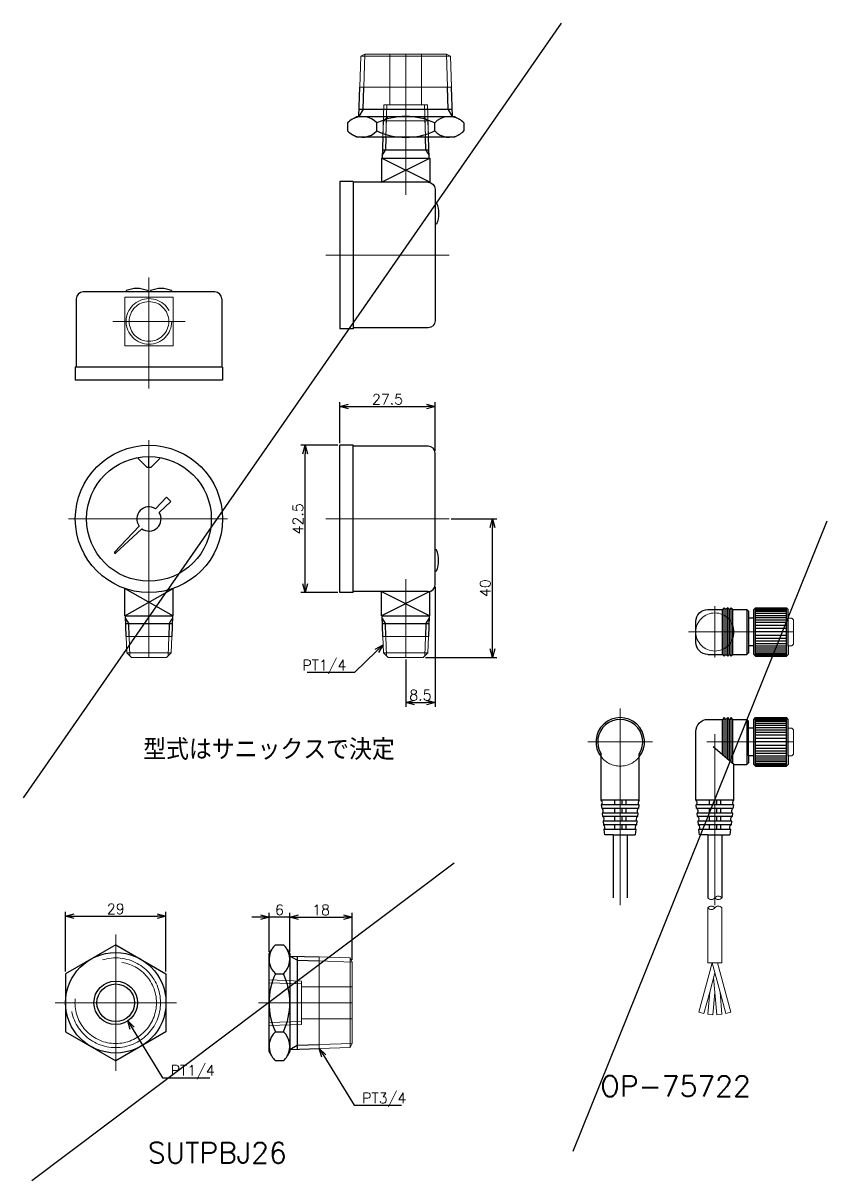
# Model space of a CAD drawing. Header units: millimetres. Extents: x -16130 to 36813, y -8099 to 27484.
# Drawn here: x 7500.1 to 7732, y 25886.2 to 26220.4 of the extents above; entities that cross this region are included whole.
import ezdxf
from ezdxf import colors
from ezdxf.entities.mleader import LeaderData, LeaderLine
from ezdxf.math import Vec2, Vec3

# ---------------------------------------------------------------- set-up
doc = ezdxf.new("R2010")
doc.units = ezdxf.units.MM
doc.header["$LTSCALE"] = 6
doc.header["$PDMODE"] = 99
doc.header["$PDSIZE"] = 1
doc.linetypes.add('CENTER2', pattern=[28.575, 19.05, -3.175, 3.175, -3.175])
doc.linetypes.add('HIDDEN', pattern=[9.525, 6.35, -3.175])
for name, color, linetype, lineweight in [('04_HIDDEN', 2, 'HIDDEN', 13), ('05_CENTER', 4, 'CENTER2', 13), ('08_DIM', 3, 'Continuous', 13)]:
    doc.layers.add(name, color=color, linetype=linetype, lineweight=lineweight)
doc.layers.add('10_DRAFT', color=8, linetype='Continuous', lineweight=0, plot=False)
doc.styles.add('KSS_TXT', font='txt.shx', dxfattribs={"bigfont": 'extfont2.shx'})
doc.styles.get("Standard").update_dxf_attribs({"font": 'txt.shx', "bigfont": 'extfont2.shx'})
doc.dimstyles.new('KSS_DIM', dxfattribs={"dimtxt": 3, "dimasz": 2.5, "dimexe": 1.25, "dimexo": 0.625, "dimtad": 1, "dimdsep": 46, "dimtxsty": 'KSS_TXT', "dimblk": 'OPEN30', "dimcen": 0, "dimazin": 2, "dimtfac": 0.75, "dimtmove": 0, "dimatfit": 3, "dimldrblk": 'OPEN30', "dimfxl": 1, "dimtolj": 1, "dimarcsym": 0})

# ---------------------------------------------------------------- blocks, each defined once
blk = doc.blocks.new('OP-75722a_1_1')
at = {"color": 0}
for p, q in [((0, 6.5), (0.5, 7)), ((0.5, -7), (0.5, 7)), ((9.5, 7), (0.5, 7)), ((0.5, 6.7), (9.5, 6.7)), ((9.5, -7), (9.5, 7)), ((10, 6.5), (9.5, 7)), ((16, 6.5), (16.5, 7)), ((16.5, -7), (16.5, 7)), ((16.5, 7), (17, 6.5)), ((17, 6.5), (17.5, 7)), ((17.5, -7), (17.5, 7)), ((17.5, 7), (18, 6.5)), ((18, 6.5), (18.5, 7)), ((18.5, -7), (18.5, 7)), ((18.5, 7), (19, 6.5)), ((0, 4), (0, 6.5)), ((0, -4), (0, 4)), ((0.5, 6.3), (9.5, 6.3)), ((0.5, 5.9), (9.5, 5.9)), ((0.5, 5.3), (9.5, 5.3)), ((0.5, 4.7), (9.5, 4.7)), ((0.5, 4.1), (9.5, 4.1)), ((0.5, 3.4), (9.5, 3.4)), ((10, -6.5), (10, 6.5)), ((10, 4), (11.5, 4)), ((11.5, 6), (12, 6.5)), ((11.5, 6), (11.5, -6)), ((12, 6.5), (12, -6.5)), ((16, 6.5), (12, 6.5)), ((16, -6.5), (16, 6.5)), ((17, -6.5), (17, 6.5)), ((18, 6.5), (18, -6.5)), ((19, -6.5), (19, 6.5)), ((23.2, 6.5), (19, 6.5)), ((0.5, 2.7), (9.5, 2.7)), ((0.5, 1.9), (9.5, 1.9)), ((0.5, 1), (9.5, 1)), ((0.5, 0), (9.5, 0)), ((26.7, -3), (26.7, 3)), ((0.5, -1), (9.5, -1)), ((0.5, -1.9), (9.5, -1.9)), ((0.5, -2.7), (9.5, -2.7)), ((0, -4), (0, -6.5)), ((0, -6.5), (0.5, -7)), ((0.5, -3.4), (9.5, -3.4)), ((0.5, -4.1), (9.5, -4.1)), ((0.5, -4.7), (9.5, -4.7)), ((0.5, -5.3), (9.5, -5.3)), ((0.5, -5.8), (9.5, -5.8)), ((0.5, -6.3), (9.5, -6.3)), ((10, -6.5), (9.5, -7)), ((10, -4), (11.5, -4)), ((11.5, -6), (12, -6.5)), ((16, -6.5), (12, -6.5)), ((16, -6.5), (16.5, -7)), ((16.5, -7), (17, -6.5)), ((17, -6.5), (17.5, -7)), ((17.5, -7), (18, -6.5)), ((18, -6.5), (18.5, -7)), ((18.5, -7), (19, -6.5)), ((23.2, -6.5), (19, -6.5)), ((0.5, -6.7), (9.5, -6.7)), ((9.5, -7), (0.5, -7))]:
    blk.add_line(p, q, dxfattribs=at)
for centre, start, end in [((23.2, 3), 359.9998, 90), ((23.2, -3), 270, 0.0002)]:
    blk.add_arc(centre, 3.5, start, end, dxfattribs=at)
at = {"layer": '04_HIDDEN', "color": 0}
blk.add_circle((21.2, 0), 5.5, dxfattribs=at)
at = {"layer": '05_CENTER', "color": 0}
for p, q in [((21.2, -7.4), (21.2, 7.4)), ((-1.5, 0), (28.83, 0))]:
    blk.add_line(p, q, dxfattribs=at)
at = {"layer": '10_DRAFT'}
for p, q in [((-1, 4), (-1.5, 3.5)), ((-1.5, -3.5), (-1.5, 3.5)), ((-1, 4), (0, 4)), ((-1, -4), (-1.5, -3.5)), ((-1, -4), (0, -4))]:
    blk.add_line(p, q, dxfattribs=at)
blk = doc.blocks.new('OP-75722b_1_1')
at = {"color": 0}
for p, q in [((0, 6.5), (0.5, 7)), ((0.5, -7), (0.5, 7)), ((9.5, 7), (0.5, 7)), ((0.5, 6.7), (9.5, 6.7)), ((9.5, -7), (9.5, 7)), ((10, 6.5), (9.5, 7)), ((16, 6.5), (16.5, 7)), ((16.5, -5.83), (16.5, 7)), ((16.5, 7), (17, 6.5)), ((17, 6.5), (17.5, 7)), ((17.5, -4.99), (17.5, 7)), ((17.5, 7), (18, 6.5)), ((18, 6.5), (18.5, 7)), ((18.5, -4.15), (18.5, 7)), ((18.5, 7), (19, 6.5)), ((0, 4), (0, 6.5)), ((0, -4), (0, 4)), ((0.5, 6.3), (9.5, 6.3)), ((0.5, 5.9), (9.5, 5.9)), ((0.5, 5.3), (9.5, 5.3)), ((0.5, 4.7), (9.5, 4.7)), ((0.5, 4.1), (9.5, 4.1)), ((0.5, 3.4), (9.5, 3.4)), ((10, 4), (10, 6.5)), ((10, -4), (10, 4)), ((10, 4), (11.5, 4)), ((11.5, 6), (12, 6.5)), ((11.5, 4), (11.5, 6)), ((11.5, -4), (11.5, 4)), ((12, 6.5), (12, -6.5)), ((16, 6.5), (12, 6.5)), ((16, -6.25), (16, 6.5)), ((17, -5.41), (17, 6.5)), ((18, 6.5), (18, -4.57)), ((19, -3.73), (19, 6.5)), ((23.2, 6.5), (19, 6.5)), ((0.5, 2.7), (9.5, 2.7)), ((0.5, 1.9), (9.5, 1.9)), ((0.5, 1), (9.5, 1)), ((0.5, 0), (9.5, 0)), ((26.7, -16.8), (26.7, 3.01)), ((0.5, -1), (9.5, -1)), ((0.5, -1.9), (9.5, -1.9)), ((0.5, -2.7), (9.5, -2.7)), ((15.7, -6.5), (21.73, -1.44)), ((0, -4), (0, -6.5)), ((0, -6.5), (0.5, -7)), ((0.5, -3.4), (9.5, -3.4)), ((0.5, -4.1), (9.5, -4.1)), ((0.5, -4.7), (9.5, -4.7)), ((0.5, -5.3), (9.5, -5.3)), ((0.5, -5.8), (9.5, -5.8)), ((0.5, -6.3), (9.5, -6.3)), ((10, -6.5), (9.5, -7)), ((10, -4), (11.5, -4)), ((10, -6.5), (10, -4)), ((11.5, -4), (11.5, -6)), ((11.5, -6), (12, -6.5)), ((15.7, -6.5), (12, -6.5)), ((15.7, -16.8), (15.7, -6.5)), ((0.5, -6.7), (9.5, -6.7)), ((9.5, -7), (0.5, -7)), ((15.7, -16.8), (26.7, -16.8)), ((15.86, -18.18), (26.56, -18.18)), ((15.86, -18.18), (15.97, -19.18)), ((15.97, -19.18), (26.45, -19.18)), ((19.55, -16.8), (19.55, -18.18)), ((19.55, -19.18), (19.55, -20.55)), ((20.7, -16.8), (20.7, -18.18)), ((20.7, -19.18), (20.7, -20.55)), ((22.85, -16.8), (22.85, -18.18)), ((22.85, -19.18), (22.85, -20.55)), ((26.45, -19.18), (26.56, -18.18)), ((16.13, -20.55), (26.31, -20.55)), ((16.13, -20.55), (16.25, -21.55)), ((16.25, -21.55), (26.2, -21.55)), ((16.4, -22.92), (26.06, -22.92)), ((16.4, -22.92), (16.52, -23.92)), ((19.55, -21.55), (19.55, -22.92)), ((20.7, -21.55), (20.7, -22.92)), ((22.85, -21.55), (22.85, -22.92)), ((25.95, -23.92), (26.06, -22.92)), ((26.2, -21.55), (26.31, -20.55)), ((16.52, -23.92), (25.95, -23.92)), ((16.68, -25.3), (25.81, -25.3)), ((16.68, -25.3), (16.85, -26.8)), ((19.55, -23.92), (19.55, -25.3)), ((20.7, -23.92), (20.7, -25.3)), ((22.85, -23.92), (22.85, -25.3)), ((25.65, -26.8), (25.81, -25.3)), ((19.2, -26.8), (16.85, -26.8)), ((19.2, -26.8), (19.2, -45)), ((23.2, -26.8), (19.2, -26.8)), ((23.2, -26.8), (23.2, -45)), ((23.2, -26.8), (25.65, -26.8))]:
    blk.add_line(p, q, dxfattribs=at)
for centre, radius, start, end in [((23.2, 3), 3.5, 359.9998, 90), ((15.06, -17.57), 1, 322.7692, 50.3512), ((15.34, -19.94), 1, 322.7692, 50.3512), ((27.1, -19.94), 1, 130.2745, 217.7373), ((27.35, -17.56), 1, 130.2745, 217.7373), ((15.61, -22.32), 1, 322.7692, 50.3512), ((26.85, -22.31), 1, 130.2745, 217.7373), ((15.88, -24.69), 1, 322.7692, 50.3512), ((26.6, -24.69), 1, 130.2745, 217.7373)]:
    blk.add_arc(centre, radius, start, end, dxfattribs=at)
at = {"layer": '05_CENTER', "color": 0}
for p, q in [((-1.5, 0), (23.55, 0)), ((21.2, -47.12), (21.2, 2.18))]:
    blk.add_line(p, q, dxfattribs=at)
at = {"layer": '10_DRAFT'}
for p, q in [((-1, 4), (-1.5, 3.5)), ((-1.5, -3.5), (-1.5, 3.5)), ((-1, 4), (0, 4)), ((-1, -4), (-1.5, -3.5)), ((-1, -4), (0, -4))]:
    blk.add_line(p, q, dxfattribs=at)
blk = doc.blocks.new('_Open30')
at = {"color": 0, "linetype": 'ByBlock', "lineweight": -2}
for p, q in [((-1, 0.27), (0, 0)), ((0, 0), (-1, -0.27)), ((0, 0), (-1, 0))]:
    blk.add_line(p, q, dxfattribs=at)
blk = doc.blocks.new('*D2625')
at = {"layer": '08_DIM', "color": 0, "lineweight": -2, "transparency": 16777216}
for p, q in [((7568.53, 25962.32), (7566.03, 25962.32)), ((7571.03, 25952.35), (7571.03, 25963.57)), ((7577.03, 25962.32), (7571.03, 25962.32)), ((7577.03, 25952.35), (7577.03, 25963.57)), ((7579.53, 25962.32), (7582.03, 25962.32))]:
    blk.add_line(p, q, dxfattribs=at)
at = {"layer": 'Defpoints', "color": 0, "transparency": 16777216}
for p in [(7571.03, 25962.32), (7571.03, 25951.72), (7577.03, 25951.72)]:
    blk.add_point(p, dxfattribs=at)
at = {"layer": '08_DIM', "color": 0, "lineweight": -2, "transparency": 16777216, "xscale": 2.5, "yscale": 2.5, "zscale": 2.5}
blk.add_blockref('_Open30', (7571.03, 25962.32), dxfattribs=at)
at = {"layer": '08_DIM', "color": 0, "lineweight": -2, "transparency": 16777216, "xscale": 2.5, "yscale": 2.5, "zscale": 2.5, "rotation": 180}
blk.add_blockref('_Open30', (7577.03, 25962.32), dxfattribs=at)
at = {"layer": '08_DIM', "color": 0, "transparency": 16777216, "insert": (7574.03, 25964.44), "char_height": 3, "attachment_point": 5, "style": 'KSS_TXT'}
blk.add_mtext('\\A1;6', dxfattribs=at)
blk = doc.blocks.new('*D2626')
at = {"layer": '08_DIM', "color": 0, "lineweight": -2, "transparency": 16777216}
for p, q in [((7577.03, 25952.35), (7577.03, 25963.57)), ((7579.53, 25962.32), (7592.53, 25962.32)), ((7595.03, 25950.02), (7595.03, 25963.57))]:
    blk.add_line(p, q, dxfattribs=at)
at = {"layer": 'Defpoints', "color": 0, "transparency": 16777216}
for p in [(7595.03, 25962.32), (7577.03, 25951.72), (7595.03, 25949.4)]:
    blk.add_point(p, dxfattribs=at)
at = {"layer": '08_DIM', "color": 0, "lineweight": -2, "transparency": 16777216, "xscale": 2.5, "yscale": 2.5, "zscale": 2.5, "rotation": 180}
blk.add_blockref('_Open30', (7577.03, 25962.32), dxfattribs=at)
at = {"layer": '08_DIM', "color": 0, "lineweight": -2, "transparency": 16777216, "xscale": 2.5, "yscale": 2.5, "zscale": 2.5}
blk.add_blockref('_Open30', (7595.03, 25962.32), dxfattribs=at)
at = {"layer": '08_DIM', "color": 0, "transparency": 16777216, "insert": (7586.03, 25964.44), "char_height": 3, "attachment_point": 5, "style": 'KSS_TXT'}
blk.add_mtext('\\A1;18', dxfattribs=at)
blk = doc.blocks.new('*D2627')
at = {"layer": '08_DIM', "color": 0, "lineweight": -2, "transparency": 16777216}
for p, q in [((7512.28, 25946.63), (7512.28, 25963.86)), ((7541.28, 25946.63), (7541.28, 25963.86)), ((7514.78, 25962.61), (7538.78, 25962.61))]:
    blk.add_line(p, q, dxfattribs=at)
at = {"layer": 'Defpoints', "color": 0, "transparency": 16777216}
for p in [(7541.28, 25962.61), (7512.28, 25946.01), (7541.28, 25946.01)]:
    blk.add_point(p, dxfattribs=at)
at = {"layer": '08_DIM', "color": 0, "lineweight": -2, "transparency": 16777216, "xscale": 2.5, "yscale": 2.5, "zscale": 2.5, "rotation": 180}
blk.add_blockref('_Open30', (7512.28, 25962.61), dxfattribs=at)
at = {"layer": '08_DIM', "color": 0, "lineweight": -2, "transparency": 16777216, "xscale": 2.5, "yscale": 2.5, "zscale": 2.5}
blk.add_blockref('_Open30', (7541.28, 25962.61), dxfattribs=at)
at = {"layer": '08_DIM', "color": 0, "transparency": 16777216, "insert": (7526.78, 25964.73), "char_height": 3, "attachment_point": 5, "style": 'KSS_TXT'}
blk.add_mtext('\\A1;29', dxfattribs=at)
blk = doc.blocks.new('SGPPBJ26a_1_1')
at = {"color": 0}
for p, q in [((-12.64, 16.74), (-10.3, 16.74)), ((-14.47, 14.08), (-13.71, 15.41)), ((-14.47, -14.08), (-14.47, 14.08)), ((-9.23, 15.41), (-8.47, 14.08)), ((-8.47, 14.08), (-8.47, -14.08)), ((-6.34, 12.26), (-8.47, 13.49)), ((-8.47, 13.49), (0, 13.22)), ((-6.34, 13.42), (-6.34, -13.42)), ((-6.34, 12.26), (0, 12.06)), ((-12.64, 8.37), (-10.3, 8.37)), ((-12.64, -8.37), (-10.3, -8.37)), ((-8.47, -13.49), (-6.34, -12.26)), ((-8.47, -13.49), (0, -13.22)), ((-6.34, -12.26), (0, -12.06)), ((-13.71, -15.41), (-14.47, -14.08)), ((-8.47, -14.08), (-9.23, -15.41)), ((-10.3, -16.74), (-12.64, -16.74))]:
    blk.add_line(p, q, dxfattribs=at)
for centre, radius, start, end in [((-8.77, 12.56), 5.7, 132.7344, 150), ((-14.17, 12.56), 5.7, 30, 47.2656), ((-8.77, 12.56), 5.7, 150, 227.2656), ((-14.17, 12.56), 5.7, 312.7344, 30), ((5.58, 0), 20.05, 155.318, 204.682), ((-28.52, 0), 20.05, 335.318, 24.682), ((-8.77, -12.56), 5.7, 132.7344, 210), ((-14.17, -12.56), 5.7, 330, 47.2656), ((-8.77, -12.56), 5.7, 210, 227.2656), ((-14.17, -12.56), 5.7, 312.7344, 330)]:
    blk.add_arc(centre, radius, start, end, dxfattribs=at)
at = {"layer": '04_HIDDEN', "color": 0}
for p, q in [((-14.47, 6.58), (-5.07, 6.28)), ((-14.47, 5.72), (-5.07, 5.43)), ((-5.07, 6.28), (-5.07, -6.28)), ((-5.07, 4.6), (9.53, 4.6)), ((-5.07, -5.43), (-14.47, -5.72)), ((-5.07, -6.28), (-14.47, -6.58)), ((-5.07, -4.6), (9.53, -4.6))]:
    blk.add_line(p, q, dxfattribs=at)
at = {"layer": '05_CENTER', "color": 0}
blk.add_line((-17.47, 0), (9.53, 0), dxfattribs=at)
at = {"layer": '10_DRAFT'}
for p, q in [((0, 13.22), (8.92, 12.94)), ((0, 13.22), (0, -13.22)), ((0, 12.06), (9.53, 11.76)), ((9.53, 11.76), (8.92, 12.94)), ((8.92, 12.94), (8.92, -12.94)), ((9.53, -11.76), (9.53, 11.76)), ((0, -12.06), (9.53, -11.76)), ((0, -13.22), (8.92, -12.94)), ((9.53, -11.76), (8.92, -12.94))]:
    blk.add_line(p, q, dxfattribs=at)
blk = doc.blocks.new('SGPPBJ26b_1_1')
at = {"color": 0}
for p, q in [((0, 16.74), (-14.5, 8.37)), ((0, 16.74), (14.5, 8.37)), ((-14.5, 8.37), (-14.5, -8.37)), ((14.5, 8.37), (14.5, -8.37)), ((-14.5, -8.37), (0, -16.74)), ((14.5, -8.37), (0, -16.74))]:
    blk.add_line(p, q, dxfattribs=at)
for radius in [14.5, 6.28, 5.43]:
    blk.add_circle((0, 0), radius, dxfattribs=at)
at = {"layer": '04_HIDDEN', "color": 0}
for radius in [12.94, 11.76]:
    blk.add_circle((0, 0), radius, dxfattribs=at)
at = {"layer": '05_CENTER', "color": 0}
for p, q in [((0, -19.66), (0, 19.66)), ((-17.5, 0), (17.5, 0))]:
    blk.add_line(p, q, dxfattribs=at)
blk = doc.blocks.new('*D2628')
at = {"layer": '08_DIM', "color": 0, "lineweight": -2, "transparency": 16777216}
for p, q in [((7591.45, 26099.17), (7591.45, 26110.95)), ((7618.95, 26096.92), (7618.95, 26110.95)), ((7593.95, 26109.7), (7616.45, 26109.7))]:
    blk.add_line(p, q, dxfattribs=at)
at = {"layer": 'Defpoints', "color": 0, "transparency": 16777216}
for p in [(7618.95, 26109.7), (7591.45, 26098.55), (7618.95, 26096.3)]:
    blk.add_point(p, dxfattribs=at)
at = {"layer": '08_DIM', "color": 0, "lineweight": -2, "transparency": 16777216, "xscale": 2.5, "yscale": 2.5, "zscale": 2.5, "rotation": 180}
blk.add_blockref('_Open30', (7591.45, 26109.7), dxfattribs=at)
at = {"layer": '08_DIM', "color": 0, "lineweight": -2, "transparency": 16777216, "xscale": 2.5, "yscale": 2.5, "zscale": 2.5}
blk.add_blockref('_Open30', (7618.95, 26109.7), dxfattribs=at)
at = {"layer": '08_DIM', "color": 0, "transparency": 16777216, "insert": (7605.2, 26111.83), "char_height": 3, "attachment_point": 5, "style": 'KSS_TXT'}
blk.add_mtext('\\A1;27.5', dxfattribs=at)
blk = doc.blocks.new('*D2629')
at = {"layer": '08_DIM', "color": 0, "lineweight": -2, "transparency": 16777216}
for p, q in [((7623.58, 26077.3), (7636.78, 26077.3)), ((7635.53, 26039.8), (7635.53, 26074.8)), ((7616.13, 26037.3), (7636.78, 26037.3))]:
    blk.add_line(p, q, dxfattribs=at)
at = {"layer": 'Defpoints', "color": 0, "transparency": 16777216}
for p in [(7622.95, 26077.3), (7635.53, 26077.3), (7615.5, 26037.3)]:
    blk.add_point(p, dxfattribs=at)
at = {"layer": '08_DIM', "color": 0, "lineweight": -2, "transparency": 16777216, "xscale": 2.5, "yscale": 2.5, "zscale": 2.5}
for p, rotation in [((7635.53, 26077.3), 90), ((7635.53, 26037.3), 270)]:
    blk.add_blockref('_Open30', p, dxfattribs=dict(at, rotation=rotation))
at = {"layer": '08_DIM', "color": 0, "transparency": 16777216, "insert": (7633.41, 26057.3), "char_height": 3, "attachment_point": 5, "rotation": 90, "style": 'KSS_TXT'}
blk.add_mtext('\\A1;40', dxfattribs=at)
blk = doc.blocks.new('*D2630')
at = {"layer": '08_DIM', "color": 0, "lineweight": -2, "transparency": 16777216}
for p, q in [((7618.95, 26057.67), (7618.95, 26023.05)), ((7610.45, 26036.67), (7610.45, 26023.05)), ((7612.95, 26024.3), (7616.45, 26024.3))]:
    blk.add_line(p, q, dxfattribs=at)
at = {"layer": 'Defpoints', "color": 0, "transparency": 16777216}
for p in [(7618.95, 26058.3), (7610.45, 26037.3), (7618.95, 26024.3)]:
    blk.add_point(p, dxfattribs=at)
at = {"layer": '08_DIM', "color": 0, "lineweight": -2, "transparency": 16777216, "xscale": 2.5, "yscale": 2.5, "zscale": 2.5, "rotation": 180}
blk.add_blockref('_Open30', (7610.45, 26024.3), dxfattribs=at)
at = {"layer": '08_DIM', "color": 0, "lineweight": -2, "transparency": 16777216, "xscale": 2.5, "yscale": 2.5, "zscale": 2.5}
blk.add_blockref('_Open30', (7618.95, 26024.3), dxfattribs=at)
at = {"layer": '08_DIM', "color": 0, "transparency": 16777216, "insert": (7614.7, 26026.43), "char_height": 3, "attachment_point": 5, "style": 'KSS_TXT'}
blk.add_mtext('\\A1;8.5', dxfattribs=at)
blk = doc.blocks.new('*D2631')
at = {"layer": '08_DIM', "color": 0, "lineweight": -2, "transparency": 16777216}
for p, q in [((7590.83, 26098.55), (7580.23, 26098.55)), ((7581.48, 26058.55), (7581.48, 26096.05)), ((7590.83, 26056.05), (7580.23, 26056.05))]:
    blk.add_line(p, q, dxfattribs=at)
at = {"layer": 'Defpoints', "color": 0, "transparency": 16777216}
for p in [(7581.48, 26098.55), (7591.45, 26098.55), (7591.45, 26056.05)]:
    blk.add_point(p, dxfattribs=at)
at = {"layer": '08_DIM', "color": 0, "lineweight": -2, "transparency": 16777216, "xscale": 2.5, "yscale": 2.5, "zscale": 2.5}
for p, rotation in [((7581.48, 26098.55), 90), ((7581.48, 26056.05), 270)]:
    blk.add_blockref('_Open30', p, dxfattribs=dict(at, rotation=rotation))
at = {"layer": '08_DIM', "color": 0, "transparency": 16777216, "insert": (7579.35, 26077.3), "char_height": 3, "attachment_point": 5, "rotation": 90, "style": 'KSS_TXT'}
blk.add_mtext('\\A1;42.5', dxfattribs=at)
blk = doc.blocks.new('GA46-＊＊-02a_1_1')
at = {"color": 0}
for p, q in [((-15.2, 55.24), (-19, 55.24)), ((-19, 12.74), (-19, 55.24)), ((-15.2, 12.74), (-15.2, 55.24)), ((6.5, 54.99), (-15.2, 54.99)), ((8.5, 14.99), (8.5, 52.99)), ((8.9, 25.03), (8.5, 25.06)), ((8.9, 18.95), (8.5, 18.92)), ((-15.2, 12.74), (-19, 12.74)), ((6.5, 12.99), (-15.2, 12.99)), ((-7, 5.99), (-7, 12.99)), ((7, 12.99), (-7, 5.99)), ((-7, 12.99), (7, 5.99)), ((7, 5.99), (7, 13.05)), ((-7, 5.99), (7, 5.99)), ((-6.58, 0), (-6.77, 5.99)), ((-6.74, 5.26), (-5.84, 3.69)), ((6.69, 3.69), (-6.69, 3.69)), ((-5.72, 0), (-5.84, 3.69)), ((5.84, 3.69), (5.72, 0)), ((5.84, 3.69), (6.74, 5.26)), ((6.77, 5.99), (6.58, 0))]:
    blk.add_line(p, q, dxfattribs=at)
for centre, radius, start, end in [((6.5, 52.99), 2, 0, 90), ((1.52, 21.99), 7.98, 337.6434, 22.3565), ((6.5, 14.99), 2, 270, 0)]:
    blk.add_arc(centre, radius, start, end, dxfattribs=at)
at = {"layer": '05_CENTER', "color": 0}
for p, q in [((-23, 33.99), (12.5, 33.99)), ((0, -6.01), (0, 16.57))]:
    blk.add_line(p, q, dxfattribs=at)
at = {"layer": '10_DRAFT'}
for p, q in [((-6.58, 0), (6.58, 0)), ((5.72, 0), (5.55, -5.54)), ((6.58, 0), (6.43, -4.71)), ((-6.43, -4.71), (-6.58, 0)), ((-5.55, -5.54), (-5.72, 0)), ((-5.05, -6.01), (-6.43, -4.71)), ((6.43, -4.71), (-6.43, -4.71)), ((5.05, -6.01), (-5.05, -6.01)), ((6.43, -4.71), (5.05, -6.01))]:
    blk.add_line(p, q, dxfattribs=at)
blk = doc.blocks.new('GA46-＊＊-02b_1_1')
at = {"color": 0}
for p, q in [((-3, 51.29), (-3, 51.74)), ((-0.5, 48.79), (-3, 51.29)), ((0, 48.79), (0, 51.99)), ((3, 51.29), (0.5, 48.79)), ((3, 51.74), (3, 51.29)), ((0, 48.79), (-0.5, 48.79)), ((0.5, 48.79), (0, 48.79)), ((1.88, 36.94), (5.02, 40.28)), ((6.29, 39.01), (5.02, 40.28)), ((2.95, 35.87), (6.29, 39.01)), ((-9.9, 24.37), (-2.82, 31.92)), ((-9.62, 24.09), (-2.07, 31.17)), ((-7, 5.99), (-7, 13.93)), ((-7, 5.99), (7, 13.93)), ((-7, 13.93), (7, 5.99)), ((7, 5.99), (7, 13.93)), ((-7, 5.99), (7, 5.99)), ((-6.58, 0), (-6.77, 5.99)), ((-6.74, 5.26), (-5.84, 3.69)), ((6.69, 3.69), (-6.69, 3.69)), ((-5.72, 0), (-5.84, 3.69)), ((5.84, 3.69), (5.72, 0)), ((5.84, 3.69), (6.74, 5.26)), ((6.77, 5.99), (6.58, 0))]:
    blk.add_line(p, q, dxfattribs=at)
for radius in [21.25, 18]:
    blk.add_circle((0, 33.99), radius, dxfattribs=at)
for centre, radius, start, end in [((0, 33.99), 3.5, 57.4218, 216.2565), ((0, 33.99), 3.5, 233.7435, 32.5782), ((-9.76, 24.23), 0.2, 135, 315)]:
    blk.add_arc(centre, radius, start, end, dxfattribs=at)
at = {"layer": '05_CENTER', "color": 0}
for p, q in [((0, 56.74), (0, -6.01)), ((-23.24, 33.99), (22.62, 33.99))]:
    blk.add_line(p, q, dxfattribs=at)
at = {"layer": '10_DRAFT'}
for p, q in [((-6.58, 0), (6.58, 0)), ((5.72, 0), (5.55, -5.54)), ((6.58, 0), (6.43, -4.71)), ((-6.43, -4.71), (-6.58, 0)), ((-5.55, -5.54), (-5.72, 0)), ((-5.05, -6.01), (-6.43, -4.71)), ((6.43, -4.71), (-6.43, -4.71)), ((5.05, -6.01), (-5.05, -6.01)), ((6.43, -4.71), (5.05, -6.01))]:
    blk.add_line(p, q, dxfattribs=at)
blk = doc.blocks.new('GA46-＊＊-02c_1_1')
at = {"color": 0}
for p, q in [((19, 8.5), (-19, 8.5)), ((-6.54, 8.9), (-6.57, 8.5)), ((-0.46, 8.9), (-0.43, 8.5)), ((0.46, 8.9), (0.43, 8.5)), ((6.54, 8.9), (6.57, 8.5)), ((-21, 6.5), (-21, -13.2)), ((21, 6.5), (21, -13.2)), ((-21.25, -13.2), (-21.25, -17)), ((21.25, -13.2), (-21.25, -13.2)), ((21.25, -13.2), (21.25, -17)), ((21.25, -17), (-21.25, -17))]:
    blk.add_line(p, q, dxfattribs=at)
for centre, radius, start, end in [((-19, 6.5), 2, 90, 180), ((-3.5, 1.52), 7.98, 67.6434, 112.3565), ((3.5, 1.52), 7.98, 67.6434, 112.3565), ((19, 6.5), 2, 0, 90)]:
    blk.add_arc(centre, radius, start, end, dxfattribs=at)
at = {"layer": '04_HIDDEN', "color": 0}
blk.add_lwpolyline([(-7, 7), (7, 7), (7, -7), (-7, -7)], close=True, dxfattribs=at)
for radius in [6.58, 5.72]:
    blk.add_circle((0, 0), radius, dxfattribs=at)
at = {"layer": '05_CENTER', "color": 0}
for p, q in [((0, -19.32), (0, 12.7)), ((-10.41, 0), (10.41, 0))]:
    blk.add_line(p, q, dxfattribs=at)
blk = doc.blocks.new('OP-75722c_1_1')
at = {"color": 0}
for p, q in [((-5.5, -16.8), (-5.5, -3.46)), ((5.5, -16.8), (5.5, -3.46)), ((5.5, -16.8), (-5.5, -16.8)), ((5.34, -18.18), (-5.36, -18.18)), ((-5.25, -19.18), (-5.36, -18.18)), ((5.23, -19.18), (-5.25, -19.18)), ((-1.65, -16.8), (-1.65, -18.18)), ((-1.65, -19.18), (-1.65, -20.55)), ((0.5, -16.8), (0.5, -18.18)), ((0.5, -19.18), (0.5, -20.55)), ((1.65, -16.8), (1.65, -18.18)), ((1.65, -19.18), (1.65, -20.55)), ((5.34, -18.18), (5.23, -19.18)), ((5.07, -20.55), (-5.11, -20.55)), ((-5, -21.55), (-5.11, -20.55)), ((4.95, -21.55), (-5, -21.55)), ((4.8, -22.92), (-4.86, -22.92)), ((-4.75, -23.92), (-4.86, -22.92)), ((-1.65, -21.55), (-1.65, -22.92)), ((0.5, -21.55), (0.5, -22.92)), ((1.65, -21.55), (1.65, -22.92)), ((4.8, -22.92), (4.68, -23.92)), ((5.07, -20.55), (4.95, -21.55)), ((4.68, -23.92), (-4.75, -23.92)), ((4.52, -25.3), (-4.61, -25.3)), ((-4.45, -26.8), (-4.61, -25.3)), ((-1.65, -23.92), (-1.65, -25.3)), ((0.5, -23.92), (0.5, -25.3)), ((1.65, -23.92), (1.65, -25.3)), ((4.52, -25.3), (4.35, -26.8)), ((-2, -26.8), (-4.45, -26.8)), ((-2, -26.8), (-2, -45)), ((-2, -26.8), (2, -26.8)), ((2, -26.8), (2, -45)), ((2, -26.8), (4.35, -26.8))]:
    blk.add_line(p, q, dxfattribs=at)
for centre, radius, start, end in [((0, 0), 7, 321.7868, 218.2132), ((0, 0), 6.5, 327.7958, 212.2042), ((-6.15, -17.56), 1, 322.2627, 49.7255), ((-5.9, -19.94), 1, 322.2627, 49.7255), ((5.86, -19.94), 1, 129.6488, 217.2308), ((6.14, -17.57), 1, 129.6488, 217.2308), ((-5.65, -22.31), 1, 322.2627, 49.7255), ((5.59, -22.32), 1, 129.6488, 217.2308), ((-5.4, -24.69), 1, 322.2627, 49.7255), ((5.32, -24.69), 1, 129.6488, 217.2308)]:
    blk.add_arc(centre, radius, start, end, dxfattribs=at)
at = {"layer": '04_HIDDEN', "color": 0}
blk.add_arc((0, 0), 7, 218.2132, 321.7868, dxfattribs=at)
at = {"layer": '05_CENTER', "color": 0}
for p, q in [((0, -47.12), (0, 9.59)), ((9.36, 0), (-9.36, 0))]:
    blk.add_line(p, q, dxfattribs=at)

msp = doc.modelspace()

# ---------------------------------------------------------------- linework, layer by layer
for p, q in [((7655.34501, 26220.38953), (7500.07541, 25996.80754)), ((7731.97472, 26076.63982), (7658.69222, 25894.72379)), ((7624.46097, 25977.93691), (7502.5705, 25886.23634))]:
    msp.add_line(p, q)
at = {"layer": '10_DRAFT'}
for p, q in [((7697.66271, 25949.20718), (7697.66271, 25965.02809)), ((7701.66271, 25949.20718), (7701.66271, 25965.02809)), ((7698.88626, 25949.20718), (7695.05598, 25934.91241)), ((7698.88626, 25949.20718), (7697.66271, 25949.20718)), ((7698.88626, 25949.20718), (7701.15701, 25940.73263)), ((7698.88626, 25949.20718), (7700.43917, 25949.20718)), ((7704.26944, 25934.91241), (7700.43917, 25949.20718)), ((7700.43917, 25949.20718), (7701.66271, 25949.20718)), ((7698.16842, 25940.73263), (7699.66271, 25946.30941)), ((7699.28628, 25944.90454), (7699.66271, 25940.6019)), ((7698.16842, 25940.73263), (7696.50487, 25934.52418)), ((7698.16842, 25940.73263), (7697.60823, 25934.32963)), ((7699.10252, 25934.1989), (7699.66271, 25940.6019)), ((7699.66271, 25940.6019), (7700.2229, 25934.1989)), ((7701.7172, 25934.32963), (7701.15701, 25940.73263)), ((7701.15701, 25940.73263), (7702.82056, 25934.52418)), ((7695.05598, 25934.91241), (7696.50487, 25934.52418)), ((7697.60823, 25934.32963), (7699.10252, 25934.1989)), ((7700.2229, 25934.1989), (7701.7172, 25934.32963)), ((7702.82056, 25934.52418), (7704.26944, 25934.91241))]:
    msp.add_line(p, q, dxfattribs=at)
for centre, start, end in [((7698.66271, 25968.6907), 216.8698976, 323.1301024), ((7700.66271, 25967.1907), 36.8698976, 143.1301024), ((7700.66271, 25968.6907), 216.8698976, 323.1301024), ((7698.66271, 25964.27809), 36.8698976, 143.1301024), ((7698.66271, 25965.77809), 216.8698976, 323.1301024), ((7700.66271, 25964.27809), 36.8698976, 143.1301024)]:
    msp.add_arc(centre, 1.25, start, end, dxfattribs=at)

# ---------------------------------------------------------------- block references
at = {"color": 4, "rotation": 90}
msp.add_blockref('SGPPBJ26a_1_1', (7610.45225, 26201.91208), dxfattribs=at)
at = {"color": 4, "xscale": -1, "rotation": 180}
msp.add_blockref('GA46-＊＊-02a_1_1', (7610.45225, 26187.44208), dxfattribs=at)
at = {"color": 4}
for name, p in [('GA46-＊＊-02c_1_1', (7536.37194, 26134.29867)), ('GA46-＊＊-02b_1_1', (7536.37194, 26043.30867)), ('GA46-＊＊-02a_1_1', (7610.45225, 26043.30867)), ('OP-75722c_1_1', (7672.3557, 26012.93724)), ('SGPPBJ26b_1_1', (7526.7826, 25937.63677)), ('SGPPBJ26a_1_1', (7585.49704, 25937.63677))]:
    msp.add_blockref(name, p, dxfattribs=at)
at = {"color": 4, "xscale": -1}
for name, p in [('OP-75722a_1_1', (7720.86266, 26044.66406)), ('OP-75722b_1_1', (7720.86266, 26012.93724))]:
    msp.add_blockref(name, p, dxfattribs=at)

# ---------------------------------------------------------------- texts
at = {"color": 0, "style": 'KSS_TXT'}
for s, p in [('型式はサニックスで決定', (7534.6987, 26007.73545)), ('OP-75722', (7666.58192, 25910.57387)), ('SUTPBJ26', (7536.01941, 25891.33261))]:
    msp.add_text(s, height=6, dxfattribs=at).set_placement(p)

# ---------------------------------------------------------------- dimensions: what is measured, and where the dimension line sits
at = {"layer": '08_DIM'}
for base, p1, p2, picture, middle in [((7618.95225, 26109.70186), (7591.45225, 26098.54867), (7618.95225, 26096.29867), '*D2628', (7605.20225, 26111.82894)), ((7618.95225, 26024.3), (7610.45224, 26037.29867), (7618.95225, 26058.29867), '*D2630', (7614.70224, 26026.42708)), ((7541.2826, 25962.60775), (7512.2826, 25946.00834), (7541.2826, 25946.00834), '*D2627', (7526.7826, 25964.73275)), ((7571.02704, 25962.31803), (7577.02704, 25951.72112), (7571.02704, 25951.72112), '*D2625', (7574.02704, 25964.44303)), ((7595.02704, 25962.31803), (7577.02704, 25951.72112), (7595.02704, 25949.39745), '*D2626', (7586.02704, 25964.44303))]:
    dim = msp.add_linear_dim(base=base, p1=p1, p2=p2, dimstyle='KSS_DIM', override={"dimscale": 1}, dxfattribs=at)
    dim.commit()
    dim.dimension.update_dxf_attribs({"geometry": picture, "text_midpoint": middle})
for base, p1, p2, picture, middle in [((7581.47753, 26098.54867), (7591.45225, 26056.04867), (7591.45225, 26098.54867), '*D2631', (7579.35045, 26077.29867)), ((7635.53083, 26077.29867), (7615.50064, 26037.29867), (7622.9544, 26077.29867), '*D2629', (7633.40583, 26057.29867))]:
    dim = msp.add_linear_dim(base=base, p1=p1, p2=p2, angle=90, dimstyle='KSS_DIM', override={"dimscale": 1}, dxfattribs=at)
    dim.commit()
    dim.dimension.update_dxf_attribs({"geometry": picture, "text_midpoint": middle})

# ---------------------------------------------------------------- leaders
ml = msp.add_multileader_mtext('Standard', dxfattribs=at)
ml.set_content('\\A1;PT1/4', color=256)
ml.set_leader_properties()
ml.set_arrow_properties(name='OPEN30')
ml.build(insert=Vec2(0, 0))
ml.multileader.update_dxf_attribs({"text_left_attachment_type": 6, "text_right_attachment_type": 6, "dogleg_length": 0.36, "arrow_head_size": 2.5})
ctx = ml.context
ctx.base_point, ctx.char_height, ctx.arrow_head_size, ctx.plane_origin = Vec3(7578.35292, 26032.98161), 3, 2.5, Vec3(7585.49704, 26043.01829)
ctx.left_attachment, ctx.right_attachment, ctx.text_align_type = 6, 6, 2
notes = []
notes.append((ctx, [(0, (1, 1, 0), (7595.71292, 26032.98161), (-1, 0), 0.36, [(0, [(7603.94705, 26040.95292)], 0, [])])]))
ctx.mtext.insert, ctx.mtext.alignment, ctx.mtext.flow_direction = Vec3(7593.35292, 26036.58161), 3, 5
ml = msp.add_multileader_mtext('Standard', dxfattribs=at)
ml.set_content('\\A1;PT1/4', color=256)
ml.set_leader_properties()
ml.set_arrow_properties(name='OPEN30')
ml.build(insert=Vec2(0, 0))
ml.multileader.update_dxf_attribs({"text_left_attachment_type": 6, "text_right_attachment_type": 6, "dogleg_length": 0.36, "arrow_head_size": 2.5})
ctx = ml.context
ctx.base_point, ctx.char_height, ctx.arrow_head_size, ctx.plane_origin = Vec3(7540.65192, 25916.01728), 3, 2.5, Vec3(7530.24668, 25932.39288)
ctx.left_attachment, ctx.right_attachment = 6, 6
notes.append((ctx, [(0, (1, 1, 0), (7540.29192, 25916.01728), (1, 0), 0.36, [(0, [(7530.24668, 25932.39288)], 0, [])])]))
ctx.mtext.insert, ctx.mtext.flow_direction = Vec3(7542.65192, 25919.61728), 5
ml = msp.add_multileader_mtext('Standard', dxfattribs=at)
ml.set_content('\\A1;PT3/4', color=256)
ml.set_leader_properties()
ml.set_arrow_properties(name='OPEN30')
ml.build(insert=Vec2(0, 0))
ml.multileader.update_dxf_attribs({"text_left_attachment_type": 6, "text_right_attachment_type": 6, "dogleg_length": 0.36, "arrow_head_size": 2.5})
ctx = ml.context
ctx.base_point, ctx.char_height, ctx.arrow_head_size, ctx.plane_origin = Vec3(7595.90228, 25908.04066), 3, 2.5, Vec3(7585.49704, 25924.41627)
ctx.left_attachment, ctx.right_attachment = 6, 6
notes.append((ctx, [(0, (1, 1, 0), (7595.54228, 25908.04066), (1, 0), 0.36, [(0, [(7585.49704, 25924.41627)], 0, [])])]))
ctx.mtext.insert, ctx.mtext.flow_direction = Vec3(7597.90228, 25911.64066), 5
for ctx, leaders in notes:
    for number, flags, end, landing, length, lines in leaders:
        leader = LeaderData()
        leader.index, (leader.has_last_leader_line, leader.has_dogleg_vector, leader.attachment_direction) = number, flags
        leader.last_leader_point, leader.dogleg_vector, leader.dogleg_length = Vec3(end), Vec3(landing), length
        for number, points, colour, breaks in lines:
            line = LeaderLine()
            line.index, line.vertices, line.color, line.breaks = number, Vec3.list(points), colors.encode_raw_color(colour), breaks
            leader.lines.append(line)
        ctx.leaders.append(leader)

doc.saveas('drawing.dxf')
